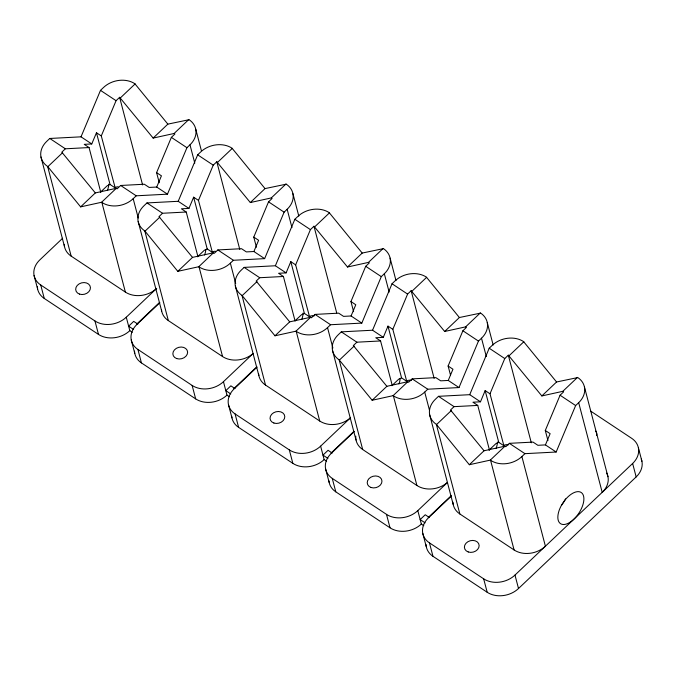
<?xml version="1.0" encoding="UTF-8"?>
<svg xmlns="http://www.w3.org/2000/svg" width="676" height="676" viewBox="0 0 676 676"><rect width="100%" height="100%" fill="white"/><g stroke="black" fill="none" stroke-linecap="round" stroke-linejoin="round"><path stroke-width="1.01" d="M62.657 238.231L39.842 259.88A22.435 17.61 -14.7 0 0 40.729 284.993L94.961 320.965A22.435 17.61 -14.7 0 0 126.277 317.221L156.705 288.356A22.435 17.61 -14.7 0 1 125.381 292.1L71.157 256.128L47.641 166.465A22.435 17.61 -14.7 0 1 46.745 141.352L49.787 138.462L81.019 136.831L100.496 90.364L103.538 87.474A22.435 17.61 -14.7 0 1 134.862 83.731L167.851 124.13L189.086 119.703A22.435 17.61 -14.7 0 1 189.981 144.816L194.789 163.153M100.766 192.195L89.055 147.554L84.221 144.343L91.759 143.954L96.465 132.733L101.29 135.935L115.089 187.48A18.691 9.489 -56.4 0 1 118.182 186.77M101.29 135.935L116.069 100.69L119.618 97.319L153.148 138.081L174.112 133.476L188.815 119.525M159.257 182.765L156.595 172.625L171.366 137.372L174.915 134.009L174.112 133.476M47.641 166.465L80.63 206.873L95.333 192.922L116.297 188.308L117.109 188.849L120.658 185.477L144.351 184.235L149.185 187.438L156.722 187.049L161.429 175.828L156.595 172.625M120.658 185.477L136.222 195.803L167.462 194.173L186.939 147.706L189.981 144.816M253.204 353.438A22.435 17.61 -14.7 0 1 222.565 356.565L168.332 320.593L144.816 230.93A22.435 17.61 -14.7 0 1 143.92 205.817L146.962 202.927L178.202 201.296L197.671 154.829L200.713 151.939A22.435 17.61 -14.7 0 1 232.037 148.196L265.026 188.596L286.261 184.168A22.435 17.61 -14.7 0 1 287.156 209.281L291.964 227.618M197.941 256.66L186.23 212.019L181.396 208.808L188.934 208.419L193.64 197.198L198.474 200.4L212.264 251.945A18.691 9.489 -56.4 0 1 215.357 251.235M198.474 200.4L213.244 165.155L216.793 161.784L250.323 202.546L271.287 197.933L285.99 183.99M256.432 247.23L253.77 237.09L268.541 201.837L272.09 198.474L271.287 197.933M144.816 230.93L177.805 271.329L192.516 257.387L213.472 252.773L214.284 253.306L217.833 249.943L241.526 248.7L246.36 251.903L253.897 251.514L258.604 240.293L253.77 237.09M217.833 249.943L233.397 260.268L264.637 258.638L284.114 212.163L287.156 209.281M350.379 417.903A22.435 17.61 -14.7 0 1 319.74 421.03L265.516 385.058L241.991 295.395A22.435 17.61 -14.7 0 1 241.095 270.282L244.137 267.392L275.377 265.761L294.846 219.286L297.896 216.405A22.435 17.61 -14.7 0 1 329.212 212.653L362.209 253.061L383.436 248.633A22.435 17.61 -14.7 0 1 384.331 273.746L389.139 292.083M295.116 321.125L283.405 276.484L278.571 273.273L286.109 272.884L290.815 261.663L295.649 264.865L309.439 316.402A18.691 9.489 -56.4 0 1 314.348 315.844M295.649 264.865L310.419 229.62L313.968 226.249L347.498 267.012L368.462 262.398L383.165 248.447M353.607 311.695L350.945 301.555L365.716 266.302L369.265 262.939L368.462 262.398M241.991 295.395L274.98 335.795L289.691 321.852L310.656 317.238L311.459 317.771L315.008 314.408L338.701 313.165L343.535 316.368L351.072 315.979L355.779 304.758L350.945 301.555M315.008 314.408L330.581 324.733L361.812 323.103L381.289 276.628L384.331 273.746M447.554 482.368A22.435 17.61 -14.7 0 1 416.915 485.495L362.691 449.523L339.166 359.86A22.435 17.61 -14.7 0 1 338.27 334.747L341.312 331.857L372.552 330.226L392.029 283.751L395.071 280.87A22.435 17.61 -14.7 0 1 426.387 277.118L459.384 317.526L480.611 313.089A22.435 17.61 -14.7 0 1 481.506 338.211L486.314 356.548M392.291 385.59L380.58 340.949L375.746 337.738L383.292 337.349L387.99 326.128L392.824 329.33L406.614 380.867A18.691 9.489 -56.4 0 1 411.523 380.309M392.824 329.33L407.594 294.085L411.143 290.714L444.673 331.477L465.637 326.863L480.349 312.912M450.52 375.146L448.12 366.02L462.891 330.767L466.44 327.404L465.637 326.863M339.166 359.86L372.155 400.26L386.866 386.309L407.831 381.703L408.634 382.236L412.183 378.873L435.876 377.63L440.71 380.833L448.256 380.444L452.954 369.223L448.12 366.02M412.183 378.873L427.756 389.199L458.987 387.559L478.464 341.093L481.506 338.211M578.681 402.676L575.639 405.558L556.162 452.024L524.931 453.664L521.889 456.553L545.405 546.216A22.435 17.61 -14.7 0 1 514.09 549.96L459.866 513.988L436.341 424.325A22.435 17.61 -14.7 0 1 435.445 399.212L438.487 396.322L469.727 394.683L489.204 348.216L492.246 345.335A22.435 17.61 -14.7 0 1 523.562 341.583L556.559 381.991L577.786 377.554A22.435 17.61 -14.7 0 1 578.681 402.676L602.206 492.339A22.435 17.61 -14.7 0 0 606.693 473.09M489.466 450.055L477.755 405.414L472.921 402.203L480.467 401.806L485.165 390.593L489.999 393.795L503.789 445.332A18.691 9.489 -56.4 0 1 508.698 444.774M489.999 393.795L504.769 358.55L508.318 355.179L541.848 395.942L562.812 391.328L577.524 377.377M547.957 440.625L545.295 430.477L560.074 395.232L563.623 391.86L562.812 391.328M436.341 424.325L469.338 464.725L484.041 450.774L505.006 446.168L505.809 446.701L509.358 443.338L533.051 442.096L537.885 445.298L545.431 444.901L550.129 433.688L545.295 430.477M100.344 192.28L107.205 185.765L110.036 184.48L114.869 187.683M197.519 256.745L204.38 250.23L207.211 248.945L212.044 252.148M295.327 320.509L301.564 314.695L304.386 313.41L309.219 316.613M391.869 385.675L398.739 379.16L401.561 377.876L406.394 381.078M489.044 450.132L495.914 443.625L498.744 442.332L503.569 445.543M89.055 147.554L65.352 148.796L61.803 152.159L95.333 192.922M47.903 166.642L62.614 152.691M120.421 97.859L135.132 83.908M153.148 138.081L167.851 124.13M80.63 206.873L101.594 202.259L116.297 188.308M101.594 202.259L101.865 202.437A22.435 17.61 -14.7 0 0 133.18 198.693L136.222 195.803M186.23 212.019L162.536 213.261L158.978 216.624L192.516 257.387M145.078 231.107L159.79 217.157M217.596 162.325L232.307 148.374M250.323 202.546L265.026 188.596M136.679 324.142L159.604 302.409M159.832 302.696L137.017 324.345A22.435 17.61 -14.7 0 0 137.912 349.458L141.436 362.911L195.66 398.882A22.435 17.61 -14.7 0 0 226.984 395.13L229.46 396.778M177.805 271.329L198.769 266.724L213.472 252.773M198.769 266.724L199.04 266.902A22.435 17.61 -14.7 0 0 230.355 263.158L233.397 260.268M283.405 276.484L259.711 277.726L256.162 281.089L289.691 321.852M242.261 295.573L256.964 281.622M314.771 226.781L329.482 212.839M137.912 349.458L192.136 385.43A22.435 17.61 -14.7 0 0 223.452 381.686L253.12 353.54M347.498 267.012L362.209 253.061M233.862 388.607L256.779 366.865M257.015 367.161L234.192 388.81A22.435 17.61 -14.7 0 0 235.087 413.923L238.611 427.367L292.835 463.347A22.435 17.61 -14.7 0 0 324.159 459.595L326.635 461.243M274.98 335.795L295.944 331.189L310.656 317.238M295.944 331.189L296.215 331.367A22.435 17.61 -14.7 0 0 327.53 327.623L330.581 324.733M380.58 340.949L356.886 342.191L353.337 345.554L386.866 386.309M339.436 360.038L354.139 346.087M411.954 291.246L426.657 277.295M235.087 413.923L289.311 449.895A22.435 17.61 -14.7 0 0 320.627 446.143L350.295 418.005M444.673 331.477L459.384 317.526M331.037 453.072L353.954 431.33M354.19 431.626L331.367 453.266A22.435 17.61 -14.7 0 0 332.262 478.388L335.786 491.832L390.018 527.804A22.435 17.61 -14.7 0 0 421.334 524.061L423.81 525.708M372.155 400.26L393.119 395.654L407.831 381.703M393.119 395.654L393.39 395.832A22.435 17.61 -14.7 0 0 424.714 392.088L427.756 389.199M477.755 405.414L454.061 406.648L450.512 410.019L484.041 450.774M436.612 424.503L451.315 410.552M509.129 355.711L523.832 341.76M332.262 478.388L386.486 514.36A22.435 17.61 -14.7 0 0 417.81 510.608L447.47 482.47M541.848 395.942L556.559 381.991M428.212 517.537L451.129 495.795M451.365 496.091L428.542 517.731A22.435 17.61 -14.7 0 0 429.437 542.853L432.97 556.297L487.193 592.269A22.435 17.61 -14.7 0 0 518.509 588.526L636.158 476.926A22.435 17.61 -14.7 0 0 641.279 459.08M469.338 464.725L490.294 460.119L505.006 446.168M429.437 542.853L483.661 578.825A22.435 17.61 -14.7 0 0 514.985 575.073L632.635 463.474A22.435 17.61 -14.7 0 0 631.739 438.361L590.63 411.092M100.496 90.364L116.069 100.69M171.366 137.372L186.939 147.706M197.671 154.829L213.244 165.155M268.541 201.837L284.114 212.163M294.846 219.286L310.419 229.62M365.716 266.302L381.289 276.628M392.029 283.751L407.594 294.085M462.891 330.767L478.464 341.093M489.204 348.216L504.769 358.55M560.074 395.232L575.639 405.558M81.019 136.831L91.759 143.954M156.722 187.049L167.462 194.173M178.202 201.296L188.934 208.419M253.897 251.514L264.637 258.638M275.377 265.761L286.109 272.884M351.072 315.979L361.812 323.103M372.552 330.226L383.292 337.349M448.256 380.444L458.987 387.559M469.727 394.683L480.467 401.806M545.431 444.901L556.162 452.024M49.787 138.462L65.352 148.796M146.962 202.927L162.536 213.261M244.137 267.392L259.711 277.726M341.312 331.857L356.886 342.191M438.487 396.322L454.061 406.648M509.358 443.338L524.931 453.664M490.294 460.119L490.565 460.297A22.435 17.61 -14.7 0 0 521.889 456.553M137.828 324.117L133.704 321.37L128.634 326.187L133.586 329.474M235.011 388.582L230.879 385.835L225.809 390.652L230.761 393.939M332.186 453.047L328.054 450.3L322.984 455.117L327.936 458.404M429.361 517.503L425.229 514.766L420.159 519.582L425.111 522.869M37.332 286.658A22.435 17.61 -14.7 0 0 44.261 298.446L98.485 334.417A22.435 17.61 -14.7 0 0 129.809 330.665L132.285 332.313M638.398 447.842L641.93 461.294M632.635 463.474L636.158 476.926M584.453 387.044L607.969 476.707M508.318 355.179L531.311 442.805M487.278 322.579L493.159 344.997M485.165 390.593L498.744 442.332M490.565 460.297L514.09 549.96M514.985 575.073L518.509 588.526M411.143 290.714L434.136 378.34M483.661 578.825L487.193 592.269M390.103 258.114L395.975 280.532M424.714 392.088L429.522 410.425M429.683 414.836L453.199 504.499M387.99 326.128L401.561 377.876M393.39 395.832L416.915 485.495M417.81 510.608L421.334 524.061M422.779 533.364L426.303 546.816M313.968 226.249L336.69 312.853M386.486 514.36L390.018 527.804M292.919 193.649L298.8 216.066M327.53 327.623L332.879 347.996M332.507 350.371L356.024 440.034M290.815 261.663L304.386 313.41M296.215 331.367L319.74 421.03M320.627 446.143L324.159 459.595M325.604 468.899L329.127 482.351M216.793 161.784L239.777 249.41M289.311 449.895L292.835 463.347M195.744 129.184L201.364 150.579M230.355 263.158L235.704 283.531M235.324 285.906L258.849 375.569M193.64 197.198L207.211 248.945M199.04 266.902L222.565 356.565M223.452 381.686L226.984 395.13M228.42 404.434L231.952 417.886M119.618 97.319L142.602 184.945M192.136 385.43L195.66 398.882M133.18 198.693L138.259 218.052M138.149 221.449L161.674 311.112M96.465 132.733L110.036 184.48M101.865 202.437L125.381 292.1M126.277 317.221L129.809 330.665M131.245 339.969L134.778 353.421M94.961 320.965L98.485 334.417M40.974 156.984L64.499 246.647M40.729 284.993L44.261 298.446M34.07 275.504L37.602 288.956M71.157 256.128A22.435 17.61 -14.7 0 1 64.228 244.349M108.735 184.151A18.691 9.489 -56.4 0 1 107.425 190.581M168.332 320.593A22.435 17.61 -14.7 0 1 161.454 309.583M205.85 249.545A18.691 9.489 -56.4 0 1 204.6 255.038M141.436 362.911A22.435 17.61 -14.7 0 1 134.507 351.123M265.516 385.058A22.435 17.61 -14.7 0 1 258.629 374.048M303.085 313.081A18.691 9.489 -56.4 0 1 301.775 319.503M238.611 427.367A22.435 17.61 -14.7 0 1 231.733 416.357M459.866 513.988A22.435 17.61 -14.7 0 1 452.928 502.209M497.435 442.011A18.691 9.489 -56.4 0 1 496.133 448.433M565.558 498.88A18.691 9.489 -56.4 0 1 561.418 505.454M595.7 431.077A7.478 5.873 -14.7 0 1 596.595 435.479M432.97 556.297A22.435 17.61 -14.7 0 1 426.032 544.518M362.691 449.523A22.435 17.61 -14.7 0 1 355.787 436.181M400.2 378.475A18.691 9.489 -56.4 0 1 398.958 383.968M335.786 491.832A22.435 17.61 -14.7 0 1 328.908 480.822M79.548 294.119A7.478 5.873 -14.7 0 0 90.44 287.663A7.478 5.873 -14.7 0 0 79.185 283.861A7.478 5.873 -14.7 0 0 79.548 294.119M176.723 358.584A7.478 5.873 -14.7 0 0 187.615 352.128A7.478 5.873 -14.7 0 0 176.36 348.326A7.478 5.873 -14.7 0 0 176.723 358.584M273.898 423.041A7.478 5.873 -14.7 0 0 284.79 416.593A7.478 5.873 -14.7 0 0 273.535 412.791A7.478 5.873 -14.7 0 0 273.898 423.041M570.426 522.007A18.691 9.489 -56.4 0 0 582.349 493.548A18.691 9.489 -56.4 0 0 559.821 508.648A18.691 9.489 -56.4 0 0 570.426 522.007M468.257 551.971A7.478 5.873 -14.7 0 0 479.149 545.524A7.478 5.873 -14.7 0 0 467.893 541.721A7.478 5.873 -14.7 0 0 468.257 551.971M371.082 487.506A7.478 5.873 -14.7 0 0 381.965 481.058A7.478 5.873 -14.7 0 0 370.71 477.256A7.478 5.873 -14.7 0 0 371.082 487.506"/></g></svg>
